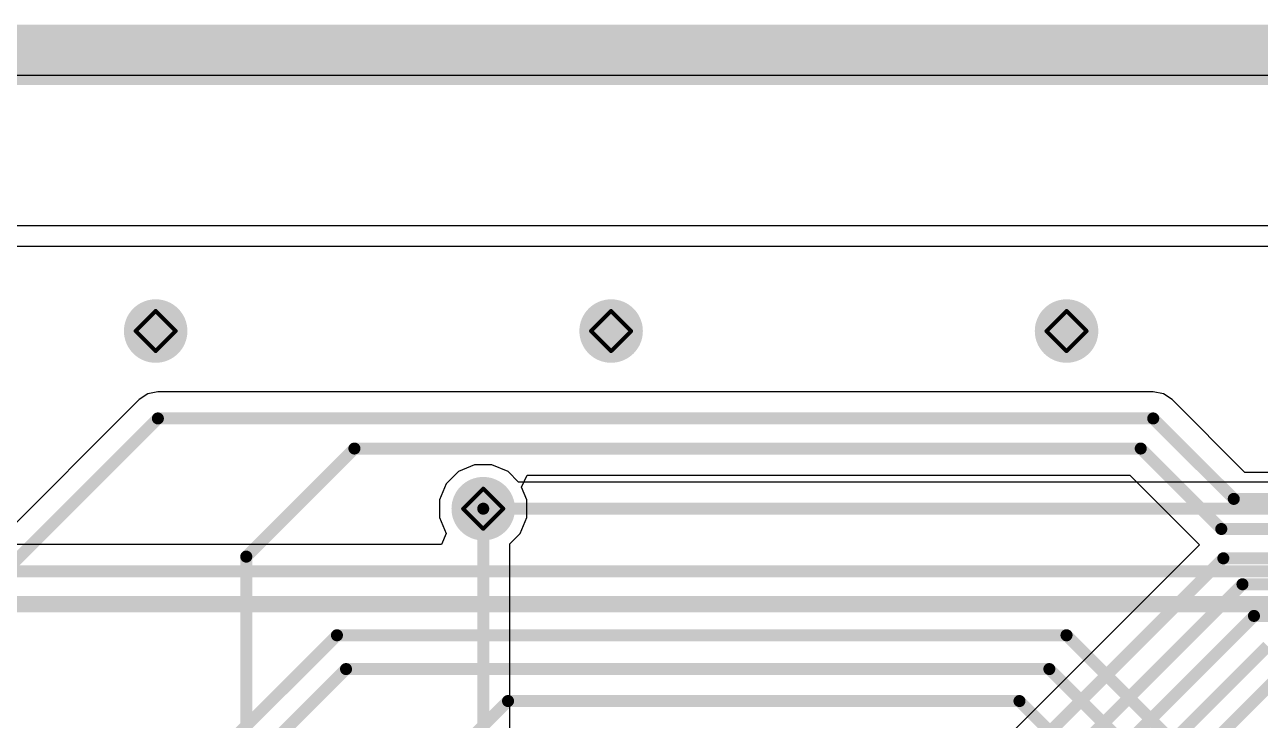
# Model space of a CAD drawing. Header units: inches. Extents: x -31 to 249, y -28 to 261.
# Drawn here: x 22.5 to 38.14, y 80.28 to 89.09 of the extents above; entities that cross this region are included whole.
import ezdxf

# ---------------------------------------------------------------- set-up
doc = ezdxf.new("R2010")
doc.units = ezdxf.units.IN
for name, color, linetype in [('Board Outline', 216, 'Continuous'), ('Bottom Layer', 5, 'Continuous'), ('Bottom Solder', 6, 'Continuous'), ('Drill Drawing', 1, 'Continuous'), ('Top Layer', 1, 'Continuous'), ('Top Overlay', 2, 'Continuous'), ('Top Solder', 216, 'Continuous'), ('Via Holes', 16, 'Continuous')]:
    doc.layers.add(name, color=color, linetype=linetype)

# ---------------------------------------------------------------- blocks, each defined once
blk = doc.blocks.new('6437288_3_41')
at = {"layer": 'Top Overlay', "const_width": 0.127}
for points in [[(32.5, -3.75), (-32.5, -3.75)], [(35.5, -10.75), (-35.5, -10.75)]]:
    blk.add_lwpolyline(points, dxfattribs=at)

msp = doc.modelspace()

# ---------------------------------------------------------------- hatches: boundary and pattern name
at = {"layer": 'Bottom Layer'}
h = msp.add_hatch(color=5, dxfattribs=at)
edge = h.paths.add_edge_path()
edge.add_arc((24.154, 85.206), 0.3, 0, 360)
h = msp.add_hatch(color=5, dxfattribs=at)
edge = h.paths.add_edge_path()
edge.add_arc((29.92, 85.206), 0.3, 0, 360)
h = msp.add_hatch(color=5, dxfattribs=at)
edge = h.paths.add_edge_path()
edge.add_arc((35.686, 85.206), 0.3, 0, 360)
h = msp.add_hatch(color=5, dxfattribs=at)
edge = h.paths.add_edge_path()
edge.add_arc((28.301, 82.956), 0.3, 0, 360)
at = {"layer": 'Bottom Solder'}
h = msp.add_hatch(color=6, dxfattribs=at)
edge = h.paths.add_edge_path()
edge.add_arc((24.154, 85.206), 0.402, 0, 360)
h = msp.add_hatch(color=6, dxfattribs=at)
edge = h.paths.add_edge_path()
edge.add_arc((29.92, 85.206), 0.402, 0, 360)
h = msp.add_hatch(color=6, dxfattribs=at)
edge = h.paths.add_edge_path()
edge.add_arc((35.686, 85.206), 0.402, 0, 360)
h = msp.add_hatch(color=6, dxfattribs=at)
edge = h.paths.add_edge_path()
edge.add_arc((28.301, 82.956), 0.402, 0, 360)
at = {"layer": 'Top Layer'}
h = msp.add_hatch(color=1, dxfattribs=at)
edge = h.paths.add_edge_path()
edge.add_arc((24.154, 85.206), 0.3, 0, 360)
h = msp.add_hatch(color=1, dxfattribs=at)
edge = h.paths.add_edge_path()
edge.add_arc((29.92, 85.206), 0.3, 0, 360)
h = msp.add_hatch(color=1, dxfattribs=at)
edge = h.paths.add_edge_path()
edge.add_arc((35.686, 85.206), 0.3, 0, 360)
h = msp.add_hatch(color=1, dxfattribs=at)
edge = h.paths.add_edge_path()
edge.add_arc((28.301, 82.956), 0.3, 0, 360)
at = {"layer": 'Top Solder'}
h = msp.add_hatch(color=216, dxfattribs=at)
edge = h.paths.add_edge_path()
edge.add_arc((24.154, 85.206), 0.402, 0, 360)
h = msp.add_hatch(color=216, dxfattribs=at)
edge = h.paths.add_edge_path()
edge.add_arc((29.92, 85.206), 0.402, 0, 360)
h = msp.add_hatch(color=216, dxfattribs=at)
edge = h.paths.add_edge_path()
edge.add_arc((35.686, 85.206), 0.402, 0, 360)
h = msp.add_hatch(color=216, dxfattribs=at)
edge = h.paths.add_edge_path()
edge.add_arc((28.301, 82.956), 0.402, 0, 360)
at = {"layer": 'Via Holes'}
h = msp.add_hatch(color=7, dxfattribs=at)
edge = h.paths.add_edge_path()
edge.add_arc((24.154, 85.206), 0.15, 0, 360)
h = msp.add_hatch(color=7, dxfattribs=at)
edge = h.paths.add_edge_path()
edge.add_arc((29.92, 85.206), 0.15, 0, 360)
h = msp.add_hatch(color=7, dxfattribs=at)
edge = h.paths.add_edge_path()
edge.add_arc((35.686, 85.206), 0.15, 0, 360)
h = msp.add_hatch(color=7, dxfattribs=at)
edge = h.paths.add_edge_path()
edge.add_arc((28.301, 82.956), 0.15, 0, 360)

# ---------------------------------------------------------------- linework, layer by layer
at = {"layer": 'Board Outline', "const_width": 0.762}
msp.add_lwpolyline([(0, 88.705), (135, 88.705)], dxfattribs=at)
at = {"layer": 'Bottom Layer'}
for p, q in [((0.259, 88.446), (121.717, 88.446)), ((38.69, 86.538), (8.911, 86.538)), ((21.591, 86.279), (38.316, 86.279)), ((23.944, 84.337), (22.063, 82.456)), ((24.053, 84.41), (23.944, 84.337)), ((24.182, 84.436), (24.053, 84.41)), ((36.783, 84.436), (24.182, 84.436)), ((36.912, 84.41), (36.783, 84.436)), ((37.021, 84.337), (36.912, 84.41)), ((37.942, 83.416), (37.021, 84.337)), ((28.787, 83.229), (28.858, 83.382)), ((28.858, 83.382), (36.486, 83.382)), ((36.486, 83.382), (37.367, 82.5)), ((39.027, 83.416), (37.942, 83.416)), ((28.855, 83.067), (28.787, 83.229)), ((28.855, 82.846), (28.855, 83.067)), ((28.77, 82.643), (28.855, 82.846)), ((28.637, 82.51), (28.77, 82.643)), ((28.637, 79.528), (28.637, 82.51)), ((37.367, 82.5), (34.206, 79.338))]:
    msp.add_line(p, q, dxfattribs=at)
at = {"layer": 'Bottom Layer', "const_width": 0.152}
for points in [[(22.301, 82.218), (24.182, 84.099)], [(24.182, 84.099), (36.783, 84.099)], [(36.783, 84.099), (37.803, 83.08)], [(25.301, 82.349), (26.67, 83.718)], [(26.67, 83.718), (36.625, 83.718)], [(36.625, 83.718), (37.645, 82.699)], [(37.803, 83.08), (89.138, 83.08)], [(28.301, 76.206), (28.301, 82.956)], [(37.645, 82.699), (88.98, 82.699)], [(25.301, 76.206), (25.301, 82.349)], [(34.444, 79.1), (37.671, 82.328)], [(37.671, 82.328), (81.841, 82.328)], [(34.807, 78.893), (37.913, 81.999)], [(37.913, 81.999), (81.552, 81.999)], [(35.172, 78.712), (38.059, 81.598)], [(38.059, 81.598), (81.332, 81.598)], [(35.54, 78.526), (38.232, 81.217)], [(35.905, 78.368), (38.409, 80.872)]]:
    msp.add_lwpolyline(points, dxfattribs=at)
at = {"layer": 'Bottom Layer', "const_width": 0.0762}
for points in [[(24.144, 84.099, 1), (24.22, 84.099, 1)], [(24.144, 84.099, 1), (24.22, 84.099, 1)], [(36.745, 84.099, 1), (36.821, 84.099, 1)], [(36.745, 84.099, 1), (36.821, 84.099, 1)], [(26.632, 83.718, 1), (26.708, 83.718, 1)], [(26.632, 83.718, 1), (26.708, 83.718, 1)], [(36.587, 83.718, 1), (36.663, 83.718, 1)], [(36.587, 83.718, 1), (36.663, 83.718, 1)], [(37.765, 83.08, 1), (37.841, 83.08, 1)], [(37.765, 83.08, 1), (37.841, 83.08, 1)], [(28.263, 82.956, 1), (28.339, 82.956, 1)], [(37.607, 82.699, 1), (37.683, 82.699, 1)], [(37.607, 82.699, 1), (37.683, 82.699, 1)], [(25.263, 82.349, 1), (25.339, 82.349, 1)], [(25.263, 82.349, 1), (25.339, 82.349, 1)], [(37.633, 82.328, 1), (37.709, 82.328, 1)], [(37.633, 82.328, 1), (37.709, 82.328, 1)], [(37.875, 81.999, 1), (37.951, 81.999, 1)], [(37.875, 81.999, 1), (37.951, 81.999, 1)], [(38.021, 81.598, 1), (38.097, 81.598, 1)], [(38.021, 81.598, 1), (38.097, 81.598, 1)]]:
    msp.add_lwpolyline(points, format="xyb", close=True, dxfattribs=at)
at = {"layer": 'Drill Drawing', "const_width": 0.0508}
for points in [[(23.9, 85.206), (24.154, 85.46)], [(24.154, 85.46), (24.408, 85.206)], [(29.666, 85.206), (29.92, 85.46)], [(29.92, 85.46), (30.174, 85.206)], [(35.432, 85.206), (35.686, 85.46)], [(35.686, 85.46), (35.94, 85.206)], [(23.9, 85.206), (24.154, 84.952)], [(24.154, 84.952), (24.408, 85.206)], [(29.666, 85.206), (29.92, 84.952)], [(29.92, 84.952), (30.174, 85.206)], [(35.432, 85.206), (35.686, 84.952)], [(35.686, 84.952), (35.94, 85.206)], [(28.047, 82.956), (28.301, 83.21)], [(28.301, 83.21), (28.555, 82.956)], [(28.047, 82.956), (28.301, 82.702)], [(28.301, 82.702), (28.555, 82.956)]]:
    msp.add_lwpolyline(points, dxfattribs=at)
at = {"layer": 'Drill Drawing', "const_width": 0.0254}
for points in [[(24.141, 85.46, 1), (24.167, 85.46, 1)], [(24.141, 85.46, 1), (24.167, 85.46, 1)], [(29.907, 85.46, 1), (29.932, 85.46, 1)], [(29.907, 85.46, 1), (29.932, 85.46, 1)], [(35.673, 85.46, 1), (35.698, 85.46, 1)], [(35.673, 85.46, 1), (35.698, 85.46, 1)], [(23.887, 85.206, 1), (23.913, 85.206, 1)], [(23.887, 85.206, 1), (23.913, 85.206, 1)], [(24.395, 85.206, 1), (24.421, 85.206, 1)], [(24.395, 85.206, 1), (24.421, 85.206, 1)], [(29.653, 85.206, 1), (29.678, 85.206, 1)], [(29.653, 85.206, 1), (29.678, 85.206, 1)], [(30.161, 85.206, 1), (30.186, 85.206, 1)], [(30.161, 85.206, 1), (30.186, 85.206, 1)], [(35.419, 85.206, 1), (35.444, 85.206, 1)], [(35.419, 85.206, 1), (35.444, 85.206, 1)], [(35.927, 85.206, 1), (35.952, 85.206, 1)], [(35.927, 85.206, 1), (35.952, 85.206, 1)], [(24.141, 84.952, 1), (24.167, 84.952, 1)], [(24.141, 84.952, 1), (24.167, 84.952, 1)], [(29.907, 84.952, 1), (29.932, 84.952, 1)], [(29.907, 84.952, 1), (29.932, 84.952, 1)], [(35.673, 84.952, 1), (35.698, 84.952, 1)], [(35.673, 84.952, 1), (35.698, 84.952, 1)], [(28.288, 83.21, 1), (28.314, 83.21, 1)], [(28.288, 83.21, 1), (28.314, 83.21, 1)], [(28.034, 82.956, 1), (28.06, 82.956, 1)], [(28.034, 82.956, 1), (28.06, 82.956, 1)], [(28.542, 82.956, 1), (28.568, 82.956, 1)], [(28.542, 82.956, 1), (28.568, 82.956, 1)], [(28.288, 82.702, 1), (28.314, 82.702, 1)], [(28.288, 82.702, 1), (28.314, 82.702, 1)]]:
    msp.add_lwpolyline(points, format="xyb", close=True, dxfattribs=at)
at = {"layer": 'Top Layer'}
for p, q in [((0.259, 88.446), (134.741, 88.446)), ((27.987, 83.426), (27.831, 83.27)), ((28.191, 83.51), (27.987, 83.426)), ((28.411, 83.51), (28.191, 83.51)), ((28.615, 83.426), (28.411, 83.51)), ((28.748, 83.293), (28.615, 83.426)), ((27.831, 83.27), (27.747, 83.067)), ((39.294, 83.293), (28.748, 83.293)), ((27.747, 83.067), (27.747, 82.846)), ((27.747, 82.846), (27.831, 82.643)), ((27.832, 82.642), (27.774, 82.501)), ((27.831, 82.643), (27.832, 82.642)), ((27.774, 82.501), (21.879, 82.501))]:
    msp.add_line(p, q, dxfattribs=at)
at = {"layer": 'Top Layer', "const_width": 0.152}
for points in [[(28.301, 82.956), (46.05, 82.956)], [(17.426, 82.164), (39.678, 82.164)], [(20.079, 81.774), (39.418, 81.774)], [(23.801, 78.706), (26.449, 81.353)], [(26.449, 81.353), (35.686, 81.353)], [(35.686, 81.353), (39.907, 77.132)], [(25.376, 79.737), (26.564, 80.925)], [(26.564, 80.925), (35.468, 80.925)], [(35.468, 80.925), (39.418, 76.975)], [(26.801, 78.706), (28.615, 80.52)], [(28.615, 80.52), (35.09, 80.52)], [(35.09, 80.52), (38.735, 76.875)]]:
    msp.add_lwpolyline(points, dxfattribs=at)
at = {"layer": 'Top Layer', "const_width": 0.0762}
for points in [[(28.263, 82.956, 1), (28.339, 82.956, 1)], [(26.411, 81.353, 1), (26.487, 81.353, 1)], [(26.411, 81.353, 1), (26.487, 81.353, 1)], [(35.647, 81.353, 1), (35.724, 81.353, 1)], [(35.647, 81.353, 1), (35.724, 81.353, 1)], [(26.526, 80.925, 1), (26.602, 80.925, 1)], [(26.526, 80.925, 1), (26.602, 80.925, 1)], [(35.43, 80.925, 1), (35.506, 80.925, 1)], [(35.43, 80.925, 1), (35.506, 80.925, 1)], [(28.577, 80.52, 1), (28.653, 80.52, 1)], [(28.577, 80.52, 1), (28.653, 80.52, 1)], [(35.052, 80.52, 1), (35.128, 80.52, 1)], [(35.052, 80.52, 1), (35.128, 80.52, 1)]]:
    msp.add_lwpolyline(points, format="xyb", close=True, dxfattribs=at)

# ---------------------------------------------------------------- block references
at = {"rotation": 180}
msp.add_blockref('6437288_3_41', (43.051, 77.956), dxfattribs=at)

doc.saveas('drawing.dxf')
